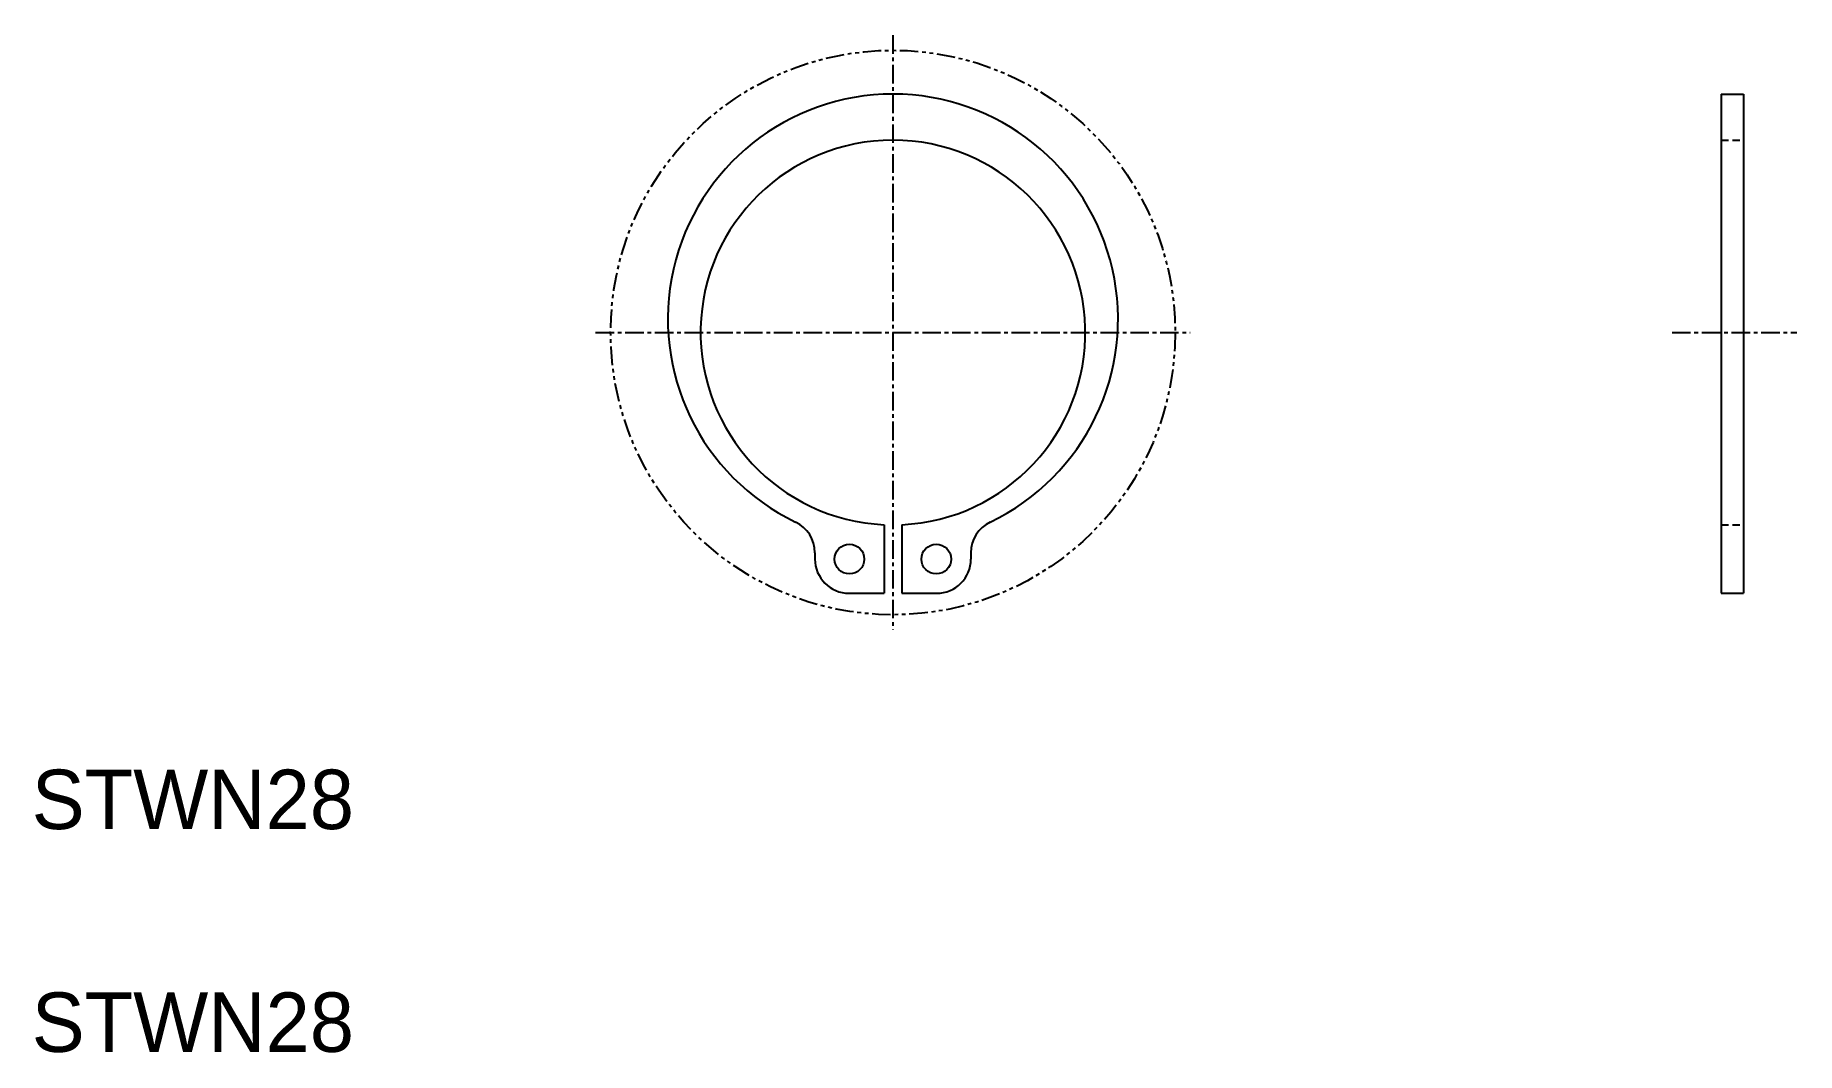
# Model space of a CAD drawing. Extents: x 211 to 330, y 92 to 160.
import ezdxf

# ---------------------------------------------------------------- set-up
doc = ezdxf.new("R2010")
doc.units = 0
for name, pattern in [('CENTER', [2, 1.25, -0.25, 0.25, -0.25]), ('DASHED', [0.75, 0.5, -0.25]), ('PHANTOM', [2.5, 1.25, -0.25, 0.25, -0.25, 0.25, -0.25])]:
    doc.linetypes.add(name, pattern=pattern)
doc.layers.get('0').update_dxf_attribs({"linetype": 'CONTINUOUS'})
doc.layers.add('CENTER', color=1, linetype='CENTER')

msp = doc.modelspace()

# ---------------------------------------------------------------- linework, layer by layer
at = {"color": 7, "linetype": 'CONTINUOUS'}
for p, q in [((324.57, 156.33), (324.57, 122.73)), ((324.57, 156.33), (326.07, 156.33)), ((326.07, 156.33), (326.07, 122.73)), ((268.22, 127.34), (268.22, 122.73)), ((269.42, 127.34), (269.42, 122.73)), ((269.42, 126.19), (269.42, 126.19)), ((263.57, 125.45), (263.57, 125.03)), ((269.42, 125.04), (269.42, 125.04)), ((274.07, 125.45), (274.07, 125.03)), ((265.87, 122.73), (268.22, 122.73)), ((269.42, 122.73), (271.77, 122.73)), ((324.57, 122.73), (326.07, 122.73))]:
    msp.add_line(p, q, dxfattribs=at)
at = {"color": 3, "linetype": 'DASHED'}
for p, q in [((324.57, 153.23), (326.07, 153.23)), ((324.57, 127.33), (326.07, 127.33))]:
    msp.add_line(p, q, dxfattribs=at)
at = {"color": 3, "linetype": 'PHANTOM'}
msp.add_circle((268.82, 140.28), 19, dxfattribs=at)
at = {"color": 7, "linetype": 'CONTINUOUS'}
for centre in [(265.89, 125.03), (271.74, 125.03)]:
    msp.add_circle(centre, 1, dxfattribs=at)
for centre, radius, start, end in [((268.82, 141.18), 15.15, 295.6368, 244.3632), ((268.82, 140.28), 12.95, 272.6556, 267.3444), ((261.27, 125.45), 2.3, 0, 64.3632), ((276.37, 125.45), 2.3, 115.6368, 180), ((265.87, 125.03), 2.3, 180, 270), ((271.77, 125.03), 2.3, 270, 0)]:
    msp.add_arc(centre, radius, start, end, dxfattribs=at)
at = {"layer": 'CENTER', "color": 1, "linetype": 'CENTER'}
for p, q in [((268.82, 160.29), (268.82, 120.26)), ((248.8, 140.28), (288.83, 140.28)), ((321.26, 140.28), (329.66, 140.28))]:
    msp.add_line(p, q, dxfattribs=at)

# ---------------------------------------------------------------- texts
at = {"color": 7, "linetype": 'CONTINUOUS'}
for p in [(210.85, 106.85), (210.85, 91.85)]:
    msp.add_text('STWN28', height=4, dxfattribs=at).set_placement(p)

doc.saveas('drawing.dxf')
